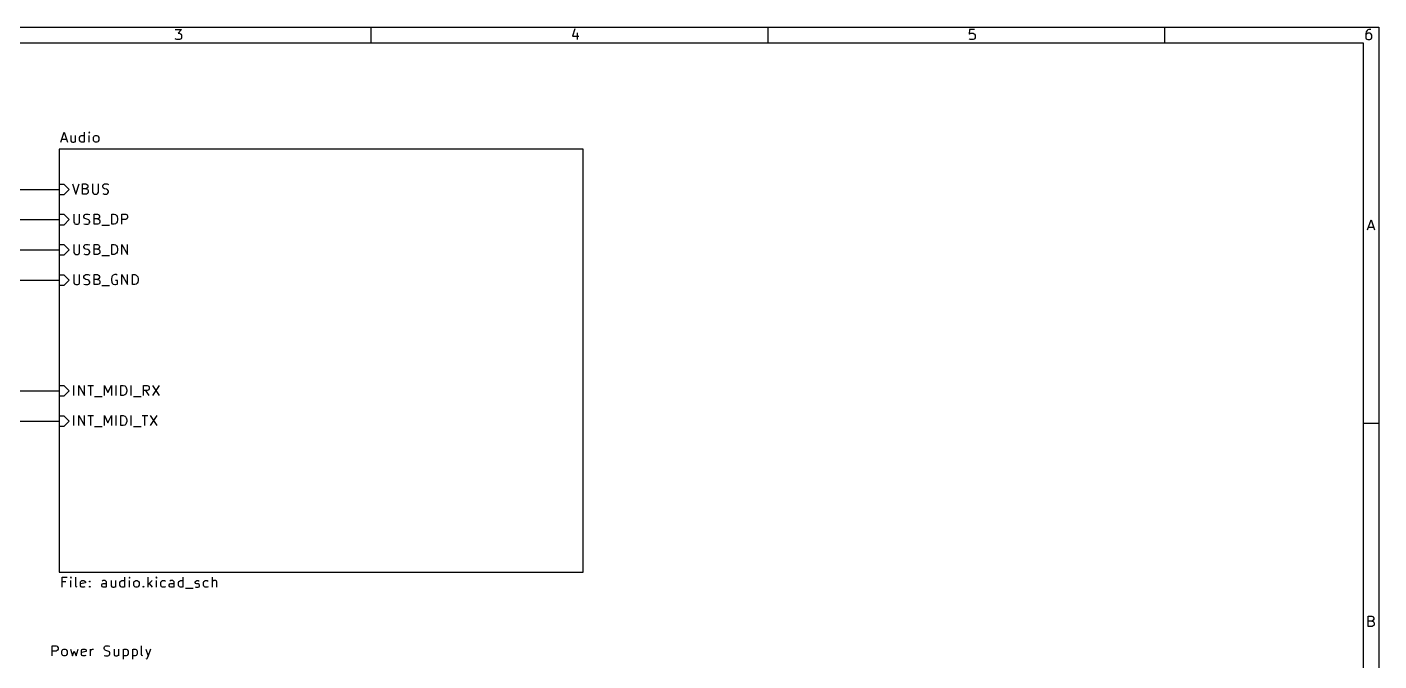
# Model space of a CAD drawing. Extents: x 0.4 to 11.3, y -7.9 to -0.4.
# Drawn here: x 4.59 to 11.3, y -3.54 to -0.39 of the extents above; entities that cross this region are included whole.
import ezdxf

# ---------------------------------------------------------------- set-up
doc = ezdxf.new("R2010")
doc.units = 0
doc.header["$MEASUREMENT"] = 0
for name, color, linetype in [('BROWN2', 54, 'CONTINUOUS'), ('CYAN2', 4, 'CONTINUOUS'), ('GREEN3', 91, 'CONTINUOUS'), ('RED2', 1, 'CONTINUOUS'), ('WHITE', 7, 'CONTINUOUS')]:
    doc.layers.add(name, color=color, linetype=linetype)

msp = doc.modelspace()

# ---------------------------------------------------------------- linework, layer by layer
at = {"layer": 'BROWN2', "linetype": 'CONTINUOUS'}
for p, q in [((4.76601, -3.17507), (4.76601, -3.12507)), ((4.76601, -3.12507), (4.78982, -3.12507)), ((4.78268, -3.14888), (4.76601, -3.14888)), ((4.80887, -3.12507), (4.80649, -3.12745)), ((4.80649, -3.12745), (4.80887, -3.12983)), ((4.81125, -3.12745), (4.80887, -3.12507)), ((4.80887, -3.12507), (4.80887, -3.12983)), ((4.80887, -3.12983), (4.81125, -3.12745)), ((4.80887, -3.17507), (4.80887, -3.14174)), ((4.83268, -3.16793), (4.83268, -3.12507)), ((4.85649, -3.14888), (4.85887, -3.14411)), ((4.85649, -3.16793), (4.85649, -3.14888)), ((4.85887, -3.14411), (4.86363, -3.14174)), ((4.86363, -3.14174), (4.87316, -3.14174)), ((4.87316, -3.14174), (4.87792, -3.14411)), ((4.87792, -3.14411), (4.8803, -3.14888)), ((4.8803, -3.14888), (4.8803, -3.15364)), ((4.89935, -3.1465), (4.90173, -3.14411)), ((4.90173, -3.14888), (4.89935, -3.1465)), ((4.90173, -3.14411), (4.90411, -3.1465)), ((4.90173, -3.14411), (4.90173, -3.14888)), ((4.90411, -3.1465), (4.90173, -3.14888)), ((4.9684, -3.14174), (4.96363, -3.14411)), ((4.97792, -3.14174), (4.9684, -3.14174)), ((4.98268, -3.14411), (4.97792, -3.14174)), ((4.98506, -3.14888), (4.98268, -3.14411)), ((4.98506, -3.17507), (4.98506, -3.14888)), ((5.00887, -3.14174), (5.00887, -3.16793)), ((5.0303, -3.14174), (5.0303, -3.17507)), ((5.05173, -3.15126), (5.05411, -3.1465)), ((5.05173, -3.16554), (5.05173, -3.15126)), ((5.05411, -3.1465), (5.05649, -3.14411)), ((5.05649, -3.14411), (5.06125, -3.14174)), ((5.06125, -3.14174), (5.07078, -3.14174)), ((5.07078, -3.14174), (5.07554, -3.14411)), ((5.07554, -3.17507), (5.07554, -3.12507)), ((5.09934, -3.12507), (5.09696, -3.12745)), ((5.09696, -3.12745), (5.09934, -3.12983)), ((5.10172, -3.12745), (5.09934, -3.12507)), ((5.09934, -3.12507), (5.09934, -3.12983)), ((5.09934, -3.12983), (5.10172, -3.12745)), ((5.09934, -3.17507), (5.09934, -3.14174)), ((5.12078, -3.15126), (5.12315, -3.1465)), ((5.12078, -3.16554), (5.12078, -3.15126)), ((5.12315, -3.1465), (5.12554, -3.14411)), ((5.12554, -3.14411), (5.1303, -3.14174)), ((5.1303, -3.14174), (5.13744, -3.14174)), ((5.13744, -3.14174), (5.1422, -3.14411)), ((5.1422, -3.14411), (5.14458, -3.1465)), ((5.14458, -3.1465), (5.14696, -3.15126)), ((5.14696, -3.15126), (5.14696, -3.16554)), ((5.1922, -3.17507), (5.1922, -3.12507)), ((5.21125, -3.14174), (5.1922, -3.16078)), ((5.23268, -3.12507), (5.2303, -3.12745)), ((5.2303, -3.12745), (5.23268, -3.12983)), ((5.23506, -3.12745), (5.23268, -3.12507)), ((5.23268, -3.12507), (5.23268, -3.12983)), ((5.23268, -3.12983), (5.23506, -3.12745)), ((5.23268, -3.17507), (5.23268, -3.14174)), ((5.25411, -3.15126), (5.25649, -3.1465)), ((5.25411, -3.16554), (5.25411, -3.15126)), ((5.25649, -3.1465), (5.25887, -3.14411)), ((5.25887, -3.14411), (5.26363, -3.14174)), ((5.26363, -3.14174), (5.27316, -3.14174)), ((5.27316, -3.14174), (5.27792, -3.14411)), ((5.30411, -3.14174), (5.29935, -3.14411)), ((5.31363, -3.14174), (5.30411, -3.14174)), ((5.31839, -3.14411), (5.31363, -3.14174)), ((5.32078, -3.14888), (5.31839, -3.14411)), ((5.32078, -3.17507), (5.32078, -3.14888)), ((5.3422, -3.15126), (5.34458, -3.1465)), ((5.3422, -3.16554), (5.3422, -3.15126)), ((5.34458, -3.1465), (5.34696, -3.14411)), ((5.34696, -3.14411), (5.35173, -3.14174)), ((5.35173, -3.14174), (5.36125, -3.14174)), ((5.36125, -3.14174), (5.36601, -3.14411)), ((5.36601, -3.17507), (5.36601, -3.12507)), ((5.42554, -3.14888), (5.42791, -3.14411)), ((5.42554, -3.15126), (5.42554, -3.14888)), ((5.42791, -3.15602), (5.42554, -3.15126)), ((5.42791, -3.14411), (5.43268, -3.14174)), ((5.43268, -3.14174), (5.43982, -3.14174)), ((5.43982, -3.14174), (5.44458, -3.14411)), ((5.46601, -3.15126), (5.46839, -3.1465)), ((5.46601, -3.16554), (5.46601, -3.15126)), ((5.46839, -3.1465), (5.47077, -3.14411)), ((5.47077, -3.14411), (5.47554, -3.14174)), ((5.47554, -3.14174), (5.48506, -3.14174)), ((5.48506, -3.14174), (5.48982, -3.14411)), ((5.51125, -3.17507), (5.51125, -3.12507)), ((5.51363, -3.14411), (5.51125, -3.1465)), ((5.51839, -3.14174), (5.51363, -3.14411)), ((5.52554, -3.14174), (5.51839, -3.14174)), ((5.5303, -3.14411), (5.52554, -3.14174)), ((5.53268, -3.14888), (5.5303, -3.14411)), ((5.53268, -3.17507), (5.53268, -3.14888)), ((4.83506, -3.17269), (4.83268, -3.16793)), ((4.83983, -3.17507), (4.83506, -3.17269)), ((4.8803, -3.15364), (4.85649, -3.1584)), ((4.85887, -3.17269), (4.85649, -3.16793)), ((4.86363, -3.17507), (4.85887, -3.17269)), ((4.87316, -3.17507), (4.86363, -3.17507)), ((4.87792, -3.17269), (4.87316, -3.17507)), ((4.89935, -3.17269), (4.90173, -3.17031)), ((4.90173, -3.17507), (4.89935, -3.17269)), ((4.90173, -3.17031), (4.90411, -3.17269)), ((4.90173, -3.17031), (4.90173, -3.17507)), ((4.90411, -3.17269), (4.90173, -3.17507)), ((4.96126, -3.16316), (4.96363, -3.1584)), ((4.96126, -3.16793), (4.96126, -3.16316)), ((4.96363, -3.17269), (4.96126, -3.16793)), ((4.96363, -3.1584), (4.9684, -3.15602)), ((4.9684, -3.17507), (4.96363, -3.17269)), ((4.9684, -3.15602), (4.9803, -3.15602)), ((4.9803, -3.17507), (4.9684, -3.17507)), ((4.9803, -3.15602), (4.98506, -3.15364)), ((4.98506, -3.17269), (4.9803, -3.17507)), ((5.00887, -3.16793), (5.01125, -3.17269)), ((5.01125, -3.17269), (5.01602, -3.17507)), ((5.01602, -3.17507), (5.02316, -3.17507)), ((5.02316, -3.17507), (5.02792, -3.17269)), ((5.02792, -3.17269), (5.0303, -3.17031)), ((5.05411, -3.17031), (5.05173, -3.16554)), ((5.05649, -3.17269), (5.05411, -3.17031)), ((5.06125, -3.17507), (5.05649, -3.17269)), ((5.07078, -3.17507), (5.06125, -3.17507)), ((5.07554, -3.17269), (5.07078, -3.17507)), ((5.12315, -3.17031), (5.12078, -3.16554)), ((5.12554, -3.17269), (5.12315, -3.17031)), ((5.1303, -3.17507), (5.12554, -3.17269)), ((5.13744, -3.17507), (5.1303, -3.17507)), ((5.1422, -3.17269), (5.13744, -3.17507)), ((5.14458, -3.17031), (5.1422, -3.17269)), ((5.14696, -3.16554), (5.14458, -3.17031)), ((5.16601, -3.17269), (5.16839, -3.17031)), ((5.16839, -3.17507), (5.16601, -3.17269)), ((5.16839, -3.17031), (5.17077, -3.17269)), ((5.16839, -3.17031), (5.16839, -3.17507)), ((5.17077, -3.17269), (5.16839, -3.17507)), ((5.19696, -3.15602), (5.21125, -3.17507)), ((5.25649, -3.17031), (5.25411, -3.16554)), ((5.25887, -3.17269), (5.25649, -3.17031)), ((5.26363, -3.17507), (5.25887, -3.17269)), ((5.27316, -3.17507), (5.26363, -3.17507)), ((5.27792, -3.17269), (5.27316, -3.17507)), ((5.29697, -3.16316), (5.29935, -3.1584)), ((5.29697, -3.16793), (5.29697, -3.16316)), ((5.29935, -3.17269), (5.29697, -3.16793)), ((5.29935, -3.1584), (5.30411, -3.15602)), ((5.30411, -3.17507), (5.29935, -3.17269)), ((5.30411, -3.15602), (5.31602, -3.15602)), ((5.31602, -3.17507), (5.30411, -3.17507)), ((5.31602, -3.15602), (5.32078, -3.15364)), ((5.32078, -3.17269), (5.31602, -3.17507)), ((5.34458, -3.17031), (5.3422, -3.16554)), ((5.34696, -3.17269), (5.34458, -3.17031)), ((5.35173, -3.17507), (5.34696, -3.17269)), ((5.36125, -3.17507), (5.35173, -3.17507)), ((5.36601, -3.17269), (5.36125, -3.17507)), ((5.37792, -3.17983), (5.41601, -3.17983)), ((5.42554, -3.17269), (5.4303, -3.17507)), ((5.43268, -3.1584), (5.42791, -3.15602)), ((5.4303, -3.17507), (5.43982, -3.17507)), ((5.43982, -3.1584), (5.43268, -3.1584)), ((5.44458, -3.16078), (5.43982, -3.1584)), ((5.43982, -3.17507), (5.44458, -3.17269)), ((5.44696, -3.16554), (5.44458, -3.16078)), ((5.44458, -3.17269), (5.44696, -3.16793)), ((5.44696, -3.16793), (5.44696, -3.16554)), ((5.46839, -3.17031), (5.46601, -3.16554)), ((5.47077, -3.17269), (5.46839, -3.17031)), ((5.47554, -3.17507), (5.47077, -3.17269)), ((5.48506, -3.17507), (5.47554, -3.17507)), ((5.48982, -3.17269), (5.48506, -3.17507))]:
    msp.add_line(p, q, dxfattribs=at)
at = {"layer": 'CYAN2', "linetype": 'CONTINUOUS'}
for p, q in [((4.75887, -0.965535), (4.77554, -0.915535)), ((4.77554, -0.915535), (4.7922, -0.965535)), ((4.80887, -0.932205), (4.80887, -0.958394)), ((4.8303, -0.932205), (4.8303, -0.965535)), ((4.85173, -0.941728), (4.85411, -0.936965)), ((4.85411, -0.936965), (4.85649, -0.934583)), ((4.85649, -0.934583), (4.86125, -0.932205)), ((4.86125, -0.932205), (4.87078, -0.932205)), ((4.87078, -0.932205), (4.87554, -0.934583)), ((4.87554, -0.965535), (4.87554, -0.915535)), ((4.89934, -0.915535), (4.89696, -0.917917)), ((4.89696, -0.917917), (4.89934, -0.920299)), ((4.90172, -0.917917), (4.89934, -0.915535)), ((4.89934, -0.915535), (4.89934, -0.920299)), ((4.89934, -0.920299), (4.90172, -0.917917)), ((4.89934, -0.965535), (4.89934, -0.932205)), ((4.92078, -0.941728), (4.92315, -0.936965)), ((4.92315, -0.936965), (4.92554, -0.934583)), ((4.92554, -0.934583), (4.9303, -0.932205)), ((4.9303, -0.932205), (4.93744, -0.932205)), ((4.93744, -0.932205), (4.9422, -0.934583)), ((4.9422, -0.934583), (4.94458, -0.936965)), ((4.94458, -0.936965), (4.94696, -0.941728)), ((4.76363, -0.951252), (4.78744, -0.951252)), ((4.80887, -0.958394), (4.81125, -0.963157)), ((4.81125, -0.963157), (4.81602, -0.965535)), ((4.81602, -0.965535), (4.82316, -0.965535)), ((4.82316, -0.965535), (4.82792, -0.963157)), ((4.82792, -0.963157), (4.8303, -0.960776)), ((4.85173, -0.956012), (4.85173, -0.941728)), ((4.85411, -0.960776), (4.85173, -0.956012)), ((4.85649, -0.963157), (4.85411, -0.960776)), ((4.86125, -0.965535), (4.85649, -0.963157)), ((4.87078, -0.965535), (4.86125, -0.965535)), ((4.87554, -0.963157), (4.87078, -0.965535)), ((4.92078, -0.956012), (4.92078, -0.941728)), ((4.92315, -0.960776), (4.92078, -0.956012)), ((4.92554, -0.963157), (4.92315, -0.960776)), ((4.9303, -0.965535), (4.92554, -0.963157)), ((4.93744, -0.965535), (4.9303, -0.965535)), ((4.9422, -0.963157), (4.93744, -0.965535)), ((4.94458, -0.960776), (4.9422, -0.963157)), ((4.94696, -0.956012), (4.94458, -0.960776)), ((4.94696, -0.941728), (4.94696, -0.956012)), ((4.775, -1.175), (4.75, -1.175)), ((4.75, -1.175), (4.75, -1.225)), ((4.8, -1.2), (4.775, -1.175)), ((4.775, -1.225), (4.8, -1.2)), ((4.81637, -1.1728), (4.83304, -1.2228)), ((4.83304, -1.2228), (4.8497, -1.1728)), ((4.86637, -1.2228), (4.86637, -1.1728)), ((4.86637, -1.1728), (4.88304, -1.1728)), ((4.88304, -1.19661), (4.86637, -1.19661)), ((4.88304, -1.1728), (4.8878, -1.17519)), ((4.8878, -1.19423), (4.88304, -1.19661)), ((4.88304, -1.19661), (4.89018, -1.199)), ((4.8878, -1.17519), (4.89018, -1.17757)), ((4.89018, -1.19185), (4.8878, -1.19423)), ((4.89018, -1.17757), (4.89256, -1.18233)), ((4.89256, -1.18709), (4.89018, -1.19185)), ((4.89018, -1.199), (4.89256, -1.20137)), ((4.89256, -1.18233), (4.89256, -1.18709)), ((4.89256, -1.20137), (4.89494, -1.20614)), ((4.89494, -1.20614), (4.89494, -1.21328)), ((4.91637, -1.1728), (4.91637, -1.21328)), ((4.94494, -1.21328), (4.94494, -1.1728)), ((4.96637, -1.18233), (4.96875, -1.17757)), ((4.96637, -1.18709), (4.96637, -1.18233)), ((4.96875, -1.19185), (4.96637, -1.18709)), ((4.96875, -1.17757), (4.97113, -1.17519)), ((4.97113, -1.19423), (4.96875, -1.19185)), ((4.97113, -1.17519), (4.9759, -1.1728)), ((4.9759, -1.19661), (4.97113, -1.19423)), ((4.9759, -1.1728), (4.9878, -1.1728)), ((4.98542, -1.199), (4.9759, -1.19661)), ((4.99018, -1.20137), (4.98542, -1.199)), ((4.9878, -1.1728), (4.99494, -1.17519)), ((4.99256, -1.20376), (4.99018, -1.20137)), ((4.99494, -1.20852), (4.99256, -1.20376)), ((4.75, -1.225), (4.775, -1.225)), ((4.88542, -1.2228), (4.86637, -1.2228)), ((4.89018, -1.22043), (4.88542, -1.2228)), ((4.89256, -1.21804), (4.89018, -1.22043)), ((4.89494, -1.21328), (4.89256, -1.21804)), ((4.91637, -1.21328), (4.91875, -1.21804)), ((4.91875, -1.21804), (4.92113, -1.22043)), ((4.92113, -1.22043), (4.92589, -1.2228)), ((4.92589, -1.2228), (4.93542, -1.2228)), ((4.93542, -1.2228), (4.94018, -1.22043)), ((4.94018, -1.22043), (4.94256, -1.21804)), ((4.94256, -1.21804), (4.94494, -1.21328)), ((4.96637, -1.22043), (4.97352, -1.2228)), ((4.97352, -1.2228), (4.98542, -1.2228)), ((4.98542, -1.2228), (4.99018, -1.22043)), ((4.99018, -1.22043), (4.99256, -1.21804)), ((4.99256, -1.21804), (4.99494, -1.21328)), ((4.99494, -1.21328), (4.99494, -1.20852)), ((4.775, -1.325), (4.75, -1.325)), ((4.75, -1.325), (4.75, -1.375)), ((4.8, -1.35), (4.775, -1.325)), ((4.82351, -1.3228), (4.82351, -1.36328)), ((4.85208, -1.36328), (4.85208, -1.3228)), ((4.87352, -1.33233), (4.87589, -1.32757)), ((4.87352, -1.33709), (4.87352, -1.33233)), ((4.87589, -1.34185), (4.87352, -1.33709)), ((4.87589, -1.32757), (4.87828, -1.32519)), ((4.87828, -1.32519), (4.88304, -1.3228)), ((4.88304, -1.3228), (4.89494, -1.3228)), ((4.89494, -1.3228), (4.90209, -1.32519)), ((4.92351, -1.3728), (4.92351, -1.3228)), ((4.92351, -1.3228), (4.94018, -1.3228)), ((4.94018, -1.3228), (4.94494, -1.32519)), ((4.94494, -1.32519), (4.94732, -1.32757)), ((4.94732, -1.32757), (4.9497, -1.33233)), ((4.9497, -1.33709), (4.94732, -1.34185)), ((4.9497, -1.33233), (4.9497, -1.33709)), ((5.01161, -1.3728), (5.01161, -1.3228)), ((5.01161, -1.3228), (5.02351, -1.3228)), ((5.02351, -1.3228), (5.03065, -1.32519)), ((5.03065, -1.32519), (5.03542, -1.32995)), ((5.03542, -1.32995), (5.0378, -1.33471)), ((5.0378, -1.33471), (5.04018, -1.34423)), ((5.06161, -1.3728), (5.06161, -1.3228)), ((5.06161, -1.3228), (5.08065, -1.3228)), ((5.08065, -1.3228), (5.08542, -1.32519)), ((5.08542, -1.32519), (5.0878, -1.32757)), ((5.0878, -1.32757), (5.09018, -1.33233)), ((5.09018, -1.33947), (5.0878, -1.34423)), ((5.09018, -1.33233), (5.09018, -1.33947)), ((4.75, -1.375), (4.775, -1.375)), ((4.775, -1.375), (4.8, -1.35)), ((4.82351, -1.36328), (4.82589, -1.36804)), ((4.82589, -1.36804), (4.82828, -1.37043)), ((4.82828, -1.37043), (4.83304, -1.3728)), ((4.83304, -1.3728), (4.84256, -1.3728)), ((4.84256, -1.3728), (4.84732, -1.37043)), ((4.84732, -1.37043), (4.8497, -1.36804)), ((4.8497, -1.36804), (4.85208, -1.36328)), ((4.87352, -1.37043), (4.88066, -1.3728)), ((4.87828, -1.34423), (4.87589, -1.34185)), ((4.88304, -1.34661), (4.87828, -1.34423)), ((4.88066, -1.3728), (4.89256, -1.3728)), ((4.89256, -1.349), (4.88304, -1.34661)), ((4.89732, -1.35137), (4.89256, -1.349)), ((4.89256, -1.3728), (4.89732, -1.37043)), ((4.8997, -1.35376), (4.89732, -1.35137)), ((4.89732, -1.37043), (4.8997, -1.36804)), ((4.90209, -1.35852), (4.8997, -1.35376)), ((4.8997, -1.36804), (4.90209, -1.36328)), ((4.90209, -1.36328), (4.90209, -1.35852)), ((4.94018, -1.34661), (4.92351, -1.34661)), ((4.94256, -1.3728), (4.92351, -1.3728)), ((4.94494, -1.34423), (4.94018, -1.34661)), ((4.94018, -1.34661), (4.94732, -1.349)), ((4.94732, -1.37043), (4.94256, -1.3728)), ((4.94732, -1.34185), (4.94494, -1.34423)), ((4.94732, -1.349), (4.9497, -1.35137)), ((4.9497, -1.36804), (4.94732, -1.37043)), ((4.9497, -1.35137), (4.95208, -1.35614)), ((4.95208, -1.36328), (4.9497, -1.36804)), ((4.95208, -1.35614), (4.95208, -1.36328)), ((4.96161, -1.37757), (4.9997, -1.37757)), ((5.02351, -1.3728), (5.01161, -1.3728)), ((5.03065, -1.37043), (5.02351, -1.3728)), ((5.03542, -1.36566), (5.03065, -1.37043)), ((5.0378, -1.3609), (5.03542, -1.36566)), ((5.04018, -1.35137), (5.0378, -1.3609)), ((5.04018, -1.34423), (5.04018, -1.35137)), ((5.08065, -1.349), (5.06161, -1.349)), ((5.08542, -1.34661), (5.08065, -1.349)), ((5.0878, -1.34423), (5.08542, -1.34661)), ((4.775, -1.475), (4.75, -1.475)), ((4.75, -1.475), (4.75, -1.525)), ((4.8, -1.5), (4.775, -1.475)), ((4.82351, -1.4728), (4.82351, -1.51328)), ((4.85208, -1.51328), (4.85208, -1.4728)), ((4.87589, -1.47757), (4.87828, -1.47519)), ((4.87828, -1.47519), (4.88304, -1.4728)), ((4.88304, -1.4728), (4.89494, -1.4728)), ((4.89494, -1.4728), (4.90209, -1.47519)), ((4.92351, -1.5228), (4.92351, -1.4728)), ((4.92351, -1.4728), (4.94018, -1.4728)), ((4.94018, -1.4728), (4.94494, -1.47519)), ((4.94494, -1.47519), (4.94732, -1.47757)), ((5.01161, -1.5228), (5.01161, -1.4728)), ((5.01161, -1.4728), (5.02351, -1.4728)), ((5.02351, -1.4728), (5.03065, -1.47519)), ((5.03065, -1.47519), (5.03542, -1.47995)), ((5.06161, -1.5228), (5.06161, -1.4728)), ((5.06161, -1.4728), (5.09018, -1.5228)), ((5.09018, -1.5228), (5.09018, -1.4728)), ((4.75, -1.525), (4.775, -1.525)), ((4.775, -1.525), (4.8, -1.5)), ((4.82351, -1.51328), (4.82589, -1.51804)), ((4.82589, -1.51804), (4.82828, -1.52043)), ((4.82828, -1.52043), (4.83304, -1.5228)), ((4.83304, -1.5228), (4.84256, -1.5228)), ((4.84256, -1.5228), (4.84732, -1.52043)), ((4.84732, -1.52043), (4.8497, -1.51804)), ((4.8497, -1.51804), (4.85208, -1.51328)), ((4.87352, -1.48233), (4.87589, -1.47757)), ((4.87352, -1.48709), (4.87352, -1.48233)), ((4.87589, -1.49185), (4.87352, -1.48709)), ((4.87352, -1.52043), (4.88066, -1.5228)), ((4.87828, -1.49423), (4.87589, -1.49185)), ((4.88304, -1.49661), (4.87828, -1.49423)), ((4.88066, -1.5228), (4.89256, -1.5228)), ((4.89256, -1.499), (4.88304, -1.49661)), ((4.89732, -1.50137), (4.89256, -1.499)), ((4.89256, -1.5228), (4.89732, -1.52043)), ((4.8997, -1.50376), (4.89732, -1.50137)), ((4.89732, -1.52043), (4.8997, -1.51804)), ((4.90209, -1.50852), (4.8997, -1.50376)), ((4.8997, -1.51804), (4.90209, -1.51328)), ((4.90209, -1.51328), (4.90209, -1.50852)), ((4.94018, -1.49661), (4.92351, -1.49661)), ((4.94256, -1.5228), (4.92351, -1.5228)), ((4.94494, -1.49423), (4.94018, -1.49661)), ((4.94018, -1.49661), (4.94732, -1.499)), ((4.94732, -1.52043), (4.94256, -1.5228)), ((4.94732, -1.49185), (4.94494, -1.49423)), ((4.94732, -1.47757), (4.9497, -1.48233)), ((4.9497, -1.48709), (4.94732, -1.49185)), ((4.94732, -1.499), (4.9497, -1.50137)), ((4.9497, -1.51804), (4.94732, -1.52043)), ((4.9497, -1.48233), (4.9497, -1.48709)), ((4.9497, -1.50137), (4.95208, -1.50614)), ((4.95208, -1.51328), (4.9497, -1.51804)), ((4.95208, -1.50614), (4.95208, -1.51328)), ((4.96161, -1.52757), (4.9997, -1.52757)), ((5.02351, -1.5228), (5.01161, -1.5228)), ((5.03065, -1.52043), (5.02351, -1.5228)), ((5.03542, -1.51566), (5.03065, -1.52043)), ((5.03542, -1.47995), (5.0378, -1.48471)), ((5.0378, -1.5109), (5.03542, -1.51566)), ((5.0378, -1.48471), (5.04018, -1.49423)), ((5.04018, -1.50137), (5.0378, -1.5109)), ((5.04018, -1.49423), (5.04018, -1.50137)), ((4.775, -1.625), (4.75, -1.625)), ((4.75, -1.625), (4.75, -1.675)), ((4.75, -1.675), (4.775, -1.675)), ((4.8, -1.65), (4.775, -1.625)), ((4.775, -1.675), (4.8, -1.65)), ((4.82351, -1.6228), (4.82351, -1.66328)), ((4.82351, -1.66328), (4.82589, -1.66804)), ((4.82589, -1.66804), (4.82828, -1.67043)), ((4.82828, -1.67043), (4.83304, -1.6728)), ((4.83304, -1.6728), (4.84256, -1.6728)), ((4.84256, -1.6728), (4.84732, -1.67043)), ((4.84732, -1.67043), (4.8497, -1.66804)), ((4.8497, -1.66804), (4.85208, -1.66328)), ((4.85208, -1.66328), (4.85208, -1.6228)), ((4.87352, -1.63233), (4.87589, -1.62757)), ((4.87352, -1.63709), (4.87352, -1.63233)), ((4.87589, -1.64185), (4.87352, -1.63709)), ((4.87352, -1.67043), (4.88066, -1.6728)), ((4.87589, -1.62757), (4.87828, -1.62519)), ((4.87828, -1.64423), (4.87589, -1.64185)), ((4.87828, -1.62519), (4.88304, -1.6228)), ((4.88304, -1.64661), (4.87828, -1.64423)), ((4.88066, -1.6728), (4.89256, -1.6728)), ((4.88304, -1.6228), (4.89494, -1.6228)), ((4.89256, -1.649), (4.88304, -1.64661)), ((4.89732, -1.65137), (4.89256, -1.649)), ((4.89256, -1.6728), (4.89732, -1.67043)), ((4.89494, -1.6228), (4.90209, -1.62519)), ((4.8997, -1.65376), (4.89732, -1.65137)), ((4.89732, -1.67043), (4.8997, -1.66804)), ((4.90209, -1.65852), (4.8997, -1.65376)), ((4.8997, -1.66804), (4.90209, -1.66328)), ((4.90209, -1.66328), (4.90209, -1.65852)), ((4.92351, -1.6728), (4.92351, -1.6228)), ((4.92351, -1.6228), (4.94018, -1.6228)), ((4.94018, -1.64661), (4.92351, -1.64661)), ((4.94256, -1.6728), (4.92351, -1.6728)), ((4.94018, -1.6228), (4.94494, -1.62519)), ((4.94494, -1.64423), (4.94018, -1.64661)), ((4.94018, -1.64661), (4.94732, -1.649)), ((4.94732, -1.67043), (4.94256, -1.6728)), ((4.94494, -1.62519), (4.94732, -1.62757)), ((4.94732, -1.64185), (4.94494, -1.64423)), ((4.94732, -1.62757), (4.9497, -1.63233)), ((4.9497, -1.63709), (4.94732, -1.64185)), ((4.94732, -1.649), (4.9497, -1.65137)), ((4.9497, -1.66804), (4.94732, -1.67043)), ((4.9497, -1.63233), (4.9497, -1.63709)), ((4.9497, -1.65137), (4.95208, -1.65614)), ((4.95208, -1.66328), (4.9497, -1.66804)), ((4.95208, -1.65614), (4.95208, -1.66328)), ((5.01161, -1.63471), (5.00923, -1.64423)), ((5.00923, -1.64423), (5.00923, -1.65137)), ((5.00923, -1.65137), (5.01161, -1.6609)), ((5.01399, -1.62995), (5.01161, -1.63471)), ((5.01161, -1.6609), (5.01399, -1.66566)), ((5.01875, -1.62519), (5.01399, -1.62995)), ((5.01399, -1.66566), (5.01875, -1.67043)), ((5.02589, -1.6228), (5.01875, -1.62519)), ((5.01875, -1.67043), (5.02589, -1.6728)), ((5.03304, -1.6228), (5.02589, -1.6228)), ((5.02589, -1.6728), (5.03065, -1.6728)), ((5.04018, -1.65137), (5.03065, -1.65137)), ((5.03065, -1.6728), (5.0378, -1.67043)), ((5.0378, -1.62519), (5.03304, -1.6228)), ((5.0378, -1.67043), (5.04018, -1.66804)), ((5.04018, -1.66804), (5.04018, -1.65137)), ((5.06161, -1.6728), (5.06161, -1.6228)), ((5.06161, -1.6228), (5.09018, -1.6728)), ((5.09018, -1.6728), (5.09018, -1.6228)), ((5.11399, -1.6728), (5.11399, -1.6228)), ((5.11399, -1.6228), (5.12589, -1.6228)), ((5.12589, -1.6728), (5.11399, -1.6728)), ((5.12589, -1.6228), (5.13304, -1.62519)), ((5.13304, -1.67043), (5.12589, -1.6728)), ((5.13304, -1.62519), (5.1378, -1.62995)), ((5.1378, -1.66566), (5.13304, -1.67043)), ((5.1378, -1.62995), (5.14018, -1.63471)), ((5.14018, -1.6609), (5.1378, -1.66566)), ((5.14018, -1.63471), (5.14256, -1.64423)), ((5.14256, -1.65137), (5.14018, -1.6609)), ((5.14256, -1.64423), (5.14256, -1.65137)), ((4.96161, -1.67757), (4.9997, -1.67757)), ((4.775, -2.175), (4.75, -2.175)), ((4.75, -2.175), (4.75, -2.225)), ((4.8, -2.2), (4.775, -2.175)), ((4.775, -2.225), (4.8, -2.2)), ((4.82351, -2.2228), (4.82351, -2.1728)), ((4.84732, -2.2228), (4.84732, -2.1728)), ((4.84732, -2.1728), (4.87589, -2.2228)), ((4.87589, -2.2228), (4.87589, -2.1728)), ((4.89256, -2.1728), (4.92113, -2.1728)), ((4.90685, -2.2228), (4.90685, -2.1728)), ((4.97589, -2.2228), (4.97589, -2.1728)), ((4.97589, -2.1728), (4.99256, -2.20852)), ((4.99256, -2.20852), (5.00923, -2.1728)), ((5.00923, -2.1728), (5.00923, -2.2228)), ((5.03304, -2.2228), (5.03304, -2.1728)), ((5.05685, -2.2228), (5.05685, -2.1728)), ((5.05685, -2.1728), (5.06875, -2.1728)), ((5.06875, -2.1728), (5.07589, -2.17519)), ((5.07589, -2.17519), (5.08066, -2.17995)), ((5.08066, -2.17995), (5.08304, -2.18471)), ((5.08304, -2.2109), (5.08066, -2.21566)), ((5.08304, -2.18471), (5.08542, -2.19423)), ((5.08542, -2.20137), (5.08304, -2.2109)), ((5.08542, -2.19423), (5.08542, -2.20137)), ((5.10685, -2.2228), (5.10685, -2.1728)), ((5.16875, -2.2228), (5.16875, -2.1728)), ((5.16875, -2.1728), (5.1878, -2.1728)), ((5.1878, -2.199), (5.16875, -2.199)), ((5.19732, -2.2228), (5.18066, -2.199)), ((5.1878, -2.1728), (5.19256, -2.17519)), ((5.19256, -2.19661), (5.1878, -2.199)), ((5.19256, -2.17519), (5.19494, -2.17757)), ((5.19494, -2.19423), (5.19256, -2.19661)), ((5.19494, -2.17757), (5.19732, -2.18233)), ((5.19732, -2.18947), (5.19494, -2.19423)), ((5.19732, -2.18233), (5.19732, -2.18947)), ((5.21399, -2.1728), (5.24732, -2.2228)), ((5.24732, -2.1728), (5.21399, -2.2228)), ((4.75, -2.225), (4.775, -2.225)), ((4.9259, -2.22757), (4.96399, -2.22757)), ((5.06875, -2.2228), (5.05685, -2.2228)), ((5.07589, -2.22043), (5.06875, -2.2228)), ((5.08066, -2.21566), (5.07589, -2.22043)), ((5.11876, -2.22757), (5.15685, -2.22757)), ((4.775, -2.325), (4.75, -2.325)), ((4.75, -2.325), (4.75, -2.375)), ((4.8, -2.35), (4.775, -2.325)), ((4.82351, -2.3728), (4.82351, -2.3228)), ((4.84732, -2.3728), (4.84732, -2.3228)), ((4.84732, -2.3228), (4.87589, -2.3728)), ((4.87589, -2.3728), (4.87589, -2.3228)), ((4.89256, -2.3228), (4.92113, -2.3228)), ((4.90685, -2.3728), (4.90685, -2.3228)), ((4.97589, -2.3728), (4.97589, -2.3228)), ((4.97589, -2.3228), (4.99256, -2.35852)), ((4.99256, -2.35852), (5.00923, -2.3228)), ((5.00923, -2.3228), (5.00923, -2.3728)), ((5.03304, -2.3728), (5.03304, -2.3228)), ((5.05685, -2.3728), (5.05685, -2.3228)), ((5.05685, -2.3228), (5.06875, -2.3228)), ((5.06875, -2.3228), (5.07589, -2.32519)), ((5.07589, -2.32519), (5.08066, -2.32995)), ((5.08066, -2.32995), (5.08304, -2.33471)), ((5.08304, -2.33471), (5.08542, -2.34423)), ((5.08542, -2.34423), (5.08542, -2.35137)), ((5.10685, -2.3728), (5.10685, -2.3228)), ((5.16161, -2.3228), (5.19018, -2.3228)), ((5.1759, -2.3728), (5.1759, -2.3228)), ((5.20209, -2.3228), (5.23542, -2.3728)), ((5.23542, -2.3228), (5.20209, -2.3728)), ((4.75, -2.375), (4.775, -2.375)), ((4.775, -2.375), (4.8, -2.35)), ((4.9259, -2.37757), (4.96399, -2.37757)), ((5.06875, -2.3728), (5.05685, -2.3728)), ((5.07589, -2.37043), (5.06875, -2.3728)), ((5.08066, -2.36566), (5.07589, -2.37043)), ((5.08304, -2.3609), (5.08066, -2.36566)), ((5.08542, -2.35137), (5.08304, -2.3609)), ((5.11876, -2.37757), (5.15685, -2.37757)), ((4.71601, -3.51554), (4.71601, -3.46554)), ((4.71601, -3.46554), (4.73506, -3.46554)), ((4.73506, -3.46554), (4.73982, -3.46792)), ((4.73982, -3.46792), (4.7422, -3.4703)), ((4.7422, -3.48696), (4.73982, -3.48935)), ((4.7422, -3.4703), (4.74458, -3.47506)), ((4.74458, -3.4822), (4.7422, -3.48696)), ((4.74458, -3.47506), (4.74458, -3.4822)), ((4.76363, -3.49173), (4.76601, -3.48696)), ((4.76601, -3.48696), (4.76839, -3.48458)), ((4.76839, -3.48458), (4.77316, -3.4822)), ((4.77316, -3.4822), (4.7803, -3.4822)), ((4.7803, -3.4822), (4.78506, -3.48458)), ((4.78506, -3.48458), (4.78744, -3.48696)), ((4.78744, -3.48696), (4.78982, -3.49173)), ((4.80649, -3.4822), (4.81601, -3.51554)), ((4.83506, -3.51554), (4.84458, -3.4822)), ((4.86125, -3.48935), (4.86363, -3.48458)), ((4.86363, -3.48458), (4.86839, -3.4822)), ((4.86839, -3.4822), (4.87792, -3.4822)), ((4.87792, -3.4822), (4.88268, -3.48458)), ((4.88268, -3.48458), (4.88506, -3.48935)), ((4.90649, -3.51554), (4.90649, -3.4822)), ((4.90649, -3.49173), (4.90887, -3.48696)), ((4.90887, -3.48696), (4.91125, -3.48458)), ((4.91125, -3.48458), (4.91601, -3.4822)), ((4.91601, -3.4822), (4.92078, -3.4822)), ((4.97316, -3.47506), (4.97554, -3.4703)), ((4.97316, -3.47982), (4.97316, -3.47506)), ((4.97554, -3.48458), (4.97316, -3.47982)), ((4.97554, -3.4703), (4.97792, -3.46792)), ((4.97792, -3.48696), (4.97554, -3.48458)), ((4.97792, -3.46792), (4.98268, -3.46554)), ((4.98268, -3.48935), (4.97792, -3.48696)), ((4.98268, -3.46554), (4.99458, -3.46554)), ((4.99458, -3.46554), (5.00173, -3.46792)), ((5.02315, -3.4822), (5.02315, -3.50839)), ((5.04458, -3.4822), (5.04458, -3.51554)), ((5.06839, -3.4822), (5.06839, -3.5322)), ((5.06839, -3.48458), (5.07315, -3.4822)), ((5.07315, -3.4822), (5.08268, -3.4822)), ((5.08268, -3.4822), (5.08744, -3.48458)), ((5.08744, -3.48458), (5.08982, -3.48696)), ((5.08982, -3.48696), (5.0922, -3.49173)), ((5.11363, -3.4822), (5.11363, -3.5322)), ((5.11363, -3.48458), (5.11839, -3.4822)), ((5.11839, -3.4822), (5.12791, -3.4822)), ((5.12791, -3.4822), (5.13267, -3.48458)), ((5.13267, -3.48458), (5.13506, -3.48696)), ((5.13506, -3.48696), (5.13744, -3.49173)), ((5.15886, -3.50839), (5.15886, -3.46554)), ((5.18029, -3.4822), (5.1922, -3.51554)), ((5.2041, -3.4822), (5.1922, -3.51554)), ((4.73506, -3.49173), (4.71601, -3.49173)), ((4.73982, -3.48935), (4.73506, -3.49173)), ((4.76363, -3.50601), (4.76363, -3.49173)), ((4.76601, -3.51078), (4.76363, -3.50601)), ((4.76839, -3.51316), (4.76601, -3.51078)), ((4.77316, -3.51554), (4.76839, -3.51316)), ((4.7803, -3.51554), (4.77316, -3.51554)), ((4.78506, -3.51316), (4.7803, -3.51554)), ((4.78744, -3.51078), (4.78506, -3.51316)), ((4.78982, -3.50601), (4.78744, -3.51078)), ((4.78982, -3.49173), (4.78982, -3.50601)), ((4.81601, -3.51554), (4.82554, -3.49173)), ((4.82554, -3.49173), (4.83506, -3.51554)), ((4.86125, -3.50839), (4.86125, -3.48935)), ((4.88506, -3.49411), (4.86125, -3.49887)), ((4.86363, -3.51316), (4.86125, -3.50839)), ((4.86839, -3.51554), (4.86363, -3.51316)), ((4.87792, -3.51554), (4.86839, -3.51554)), ((4.88268, -3.51316), (4.87792, -3.51554)), ((4.88506, -3.48935), (4.88506, -3.49411)), ((4.97316, -3.51316), (4.9803, -3.51554)), ((4.9803, -3.51554), (4.9922, -3.51554)), ((4.9922, -3.49173), (4.98268, -3.48935)), ((4.99696, -3.49411), (4.9922, -3.49173)), ((4.9922, -3.51554), (4.99696, -3.51316)), ((4.99935, -3.49649), (4.99696, -3.49411)), ((4.99696, -3.51316), (4.99935, -3.51078)), ((5.00173, -3.50125), (4.99935, -3.49649)), ((4.99935, -3.51078), (5.00173, -3.50601)), ((5.00173, -3.50601), (5.00173, -3.50125)), ((5.02315, -3.50839), (5.02554, -3.51316)), ((5.02554, -3.51316), (5.0303, -3.51554)), ((5.0303, -3.51554), (5.03744, -3.51554)), ((5.03744, -3.51554), (5.0422, -3.51316)), ((5.0422, -3.51316), (5.04458, -3.51078)), ((5.07315, -3.51554), (5.06839, -3.51316)), ((5.08268, -3.51554), (5.07315, -3.51554)), ((5.08744, -3.51316), (5.08268, -3.51554)), ((5.08982, -3.51078), (5.08744, -3.51316)), ((5.0922, -3.50601), (5.08982, -3.51078)), ((5.0922, -3.49173), (5.0922, -3.50601)), ((5.11839, -3.51554), (5.11363, -3.51316)), ((5.12791, -3.51554), (5.11839, -3.51554)), ((5.13267, -3.51316), (5.12791, -3.51554)), ((5.13506, -3.51078), (5.13267, -3.51316)), ((5.13744, -3.50601), (5.13506, -3.51078)), ((5.13744, -3.49173), (5.13744, -3.50601)), ((5.16124, -3.51316), (5.15886, -3.50839)), ((5.16601, -3.51554), (5.16124, -3.51316)), ((5.18505, -3.52982), (5.18029, -3.5322)), ((5.18743, -3.52744), (5.18505, -3.52982)), ((5.1922, -3.51554), (5.18743, -3.52744))]:
    msp.add_line(p, q, dxfattribs=at)
at = {"layer": 'GREEN3', "linetype": 'CONTINUOUS'}
for p, q in [((3.2, -1.2), (4.75, -1.2)), ((3.2, -1.35), (4.75, -1.35)), ((3.2, -1.5), (4.75, -1.5)), ((3.2, -1.65), (4.75, -1.65)), ((3.2, -2.2), (4.75, -2.2)), ((3.2, -2.35), (4.75, -2.35))]:
    msp.add_line(p, q, dxfattribs=at)
at = {"layer": 'RED2', "linetype": 'CONTINUOUS'}
for p, q in [((0.393701, -0.393701), (11.2993, -0.393701)), ((6.29921, -0.472441), (6.29921, -0.393701)), ((8.26772, -0.472441), (8.26772, -0.393701)), ((10.2362, -0.472441), (10.2362, -0.393701)), ((11.2993, -0.393701), (11.2993, -7.8743)), ((5.32615, -0.405264), (5.35783, -0.405264)), ((5.32859, -0.454008), (5.32615, -0.451567)), ((5.33346, -0.456445), (5.32859, -0.454008)), ((5.34809, -0.456445), (5.33346, -0.456445)), ((5.35783, -0.405264), (5.34078, -0.42476)), ((5.34078, -0.42476), (5.34809, -0.42476)), ((5.34809, -0.42476), (5.35296, -0.427197)), ((5.35296, -0.454008), (5.34809, -0.456445)), ((5.35296, -0.427197), (5.3554, -0.429634)), ((5.3554, -0.451567), (5.35296, -0.454008)), ((5.3554, -0.429634), (5.35783, -0.434508)), ((5.35783, -0.446693), (5.3554, -0.451567)), ((5.35783, -0.434508), (5.35783, -0.446693)), ((7.30928, -0.402827), (7.29709, -0.439382)), ((7.29709, -0.439382), (7.32878, -0.439382)), ((7.32146, -0.422323), (7.32146, -0.456445)), ((9.26804, -0.405264), (9.2656, -0.429634)), ((9.2656, -0.429634), (9.26804, -0.427197)), ((9.26804, -0.454008), (9.2656, -0.451567)), ((9.29241, -0.405264), (9.26804, -0.405264)), ((9.26804, -0.427197), (9.27291, -0.42476)), ((9.27291, -0.456445), (9.26804, -0.454008)), ((9.27291, -0.42476), (9.28509, -0.42476)), ((9.28509, -0.456445), (9.27291, -0.456445)), ((9.28509, -0.42476), (9.28997, -0.427197)), ((9.28997, -0.454008), (9.28509, -0.456445)), ((9.28997, -0.427197), (9.29241, -0.429634)), ((9.29241, -0.451567), (9.28997, -0.454008)), ((9.29241, -0.429634), (9.29484, -0.434508)), ((9.29484, -0.446693), (9.29241, -0.451567)), ((9.29484, -0.434508), (9.29484, -0.446693)), ((11.2365, -0.417449), (11.2341, -0.427197)), ((11.2341, -0.427197), (11.2341, -0.446693)), ((11.2365, -0.429634), (11.2341, -0.434508)), ((11.2341, -0.446693), (11.2365, -0.451567)), ((11.2414, -0.410138), (11.2365, -0.417449)), ((11.239, -0.427197), (11.2365, -0.429634)), ((11.2365, -0.451567), (11.239, -0.454008)), ((11.2439, -0.42476), (11.239, -0.427197)), ((11.239, -0.454008), (11.2439, -0.456445)), ((11.2439, -0.407701), (11.2414, -0.410138)), ((11.2487, -0.405264), (11.2439, -0.407701)), ((11.2536, -0.42476), (11.2439, -0.42476)), ((11.2439, -0.456445), (11.2536, -0.456445)), ((11.2585, -0.405264), (11.2487, -0.405264)), ((11.2585, -0.427197), (11.2536, -0.42476)), ((11.2536, -0.456445), (11.2585, -0.454008)), ((11.2609, -0.429634), (11.2585, -0.427197)), ((11.2585, -0.454008), (11.2609, -0.451567)), ((11.2633, -0.434508), (11.2609, -0.429634)), ((11.2609, -0.451567), (11.2633, -0.446693)), ((11.2633, -0.446693), (11.2633, -0.434508)), ((0.472441, -0.472441), (11.2206, -0.472441)), ((11.2206, -0.472441), (11.2206, -7.79556)), ((4.75, -1), (4.75, -3.1)), ((7.35, -1), (4.75, -1)), ((7.35, -3.1), (7.35, -1)), ((11.2429, -1.40133), (11.2599, -1.35015)), ((11.2477, -1.3867), (11.2721, -1.3867)), ((11.2599, -1.35015), (11.277, -1.40133)), ((11.2993, -2.3622), (11.2206, -2.3622)), ((4.75, -3.1), (7.35, -3.1)), ((11.2465, -3.36983), (11.2465, -3.31865)), ((11.2465, -3.31865), (11.2636, -3.31865)), ((11.2636, -3.34302), (11.2465, -3.34302)), ((11.2636, -3.31865), (11.2685, -3.32109)), ((11.2685, -3.34058), (11.2636, -3.34302)), ((11.2636, -3.34302), (11.2709, -3.34546)), ((11.2685, -3.32109), (11.2709, -3.32352)), ((11.2709, -3.33815), (11.2685, -3.34058)), ((11.2709, -3.32352), (11.2733, -3.3284)), ((11.2733, -3.33327), (11.2709, -3.33815)), ((11.2709, -3.34546), (11.2733, -3.34789)), ((11.2733, -3.3284), (11.2733, -3.33327)), ((11.2733, -3.34789), (11.2758, -3.35277)), ((11.2758, -3.35277), (11.2758, -3.36008)), ((11.266, -3.36983), (11.2465, -3.36983)), ((11.2709, -3.36739), (11.266, -3.36983)), ((11.2733, -3.36495), (11.2709, -3.36739)), ((11.2758, -3.36008), (11.2733, -3.36495))]:
    msp.add_line(p, q, dxfattribs=at)
at = {"layer": 'WHITE', "linetype": 'CONTINUOUS'}
for p, q in [((4.75, -1), (4.75, -3.1)), ((7.35, -1), (4.75, -1)), ((7.35, -3.1), (7.35, -1)), ((4.75, -3.1), (7.35, -3.1))]:
    msp.add_line(p, q, dxfattribs=at)

doc.saveas('drawing.dxf')
